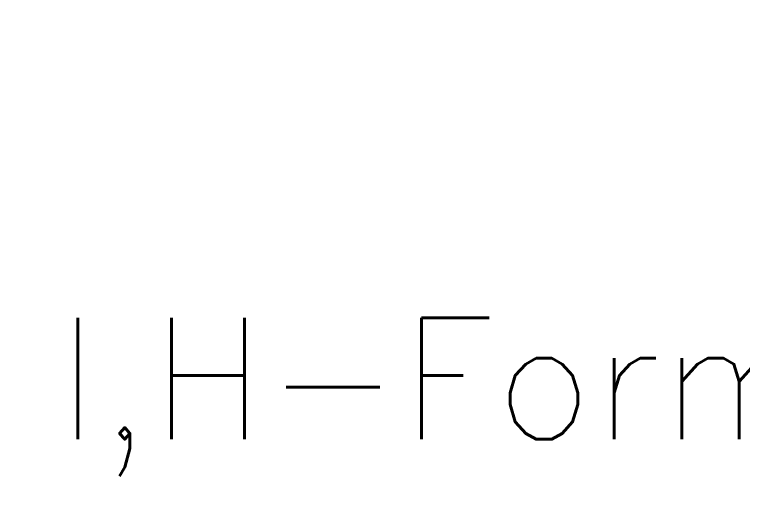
# Model space of a CAD drawing. Header units: millimetres. Extents: x -208 to 15225, y -440 to 4613.
# Drawn here: x 6837 to 8913, y 3208 to 4613 of the extents above; entities that cross this region are included whole.
import ezdxf

# ---------------------------------------------------------------- set-up
doc = ezdxf.new("R2010")
doc.units = ezdxf.units.MM
doc.layers.get('Defpoints').update_dxf_attribs({"color": 41})
doc.layers.add('COTE', color=1, linetype='Continuous', lineweight=18)
doc.styles.get("Standard").update_dxf_attribs({"font": 'simplex.shx'})
doc.dimstyles.new('ALSTOM001', dxfattribs={"dimtxt": 3.5, "dimasz": 3.5, "dimexe": 1, "dimexo": 1, "dimgap": 1, "dimtad": 1, "dimrnd": 5e-09, "dimtxsty": 'Standard', "dimcen": 2.5, "dimclrd": 1, "dimclre": 1, "dimclrt": 3, "dimadec": 3, "dimazin": 2, "dimtm": 1e-09, "dimtfac": 1, "dimtmove": 0, "dimatfit": 0, "dimfxl": 1, "dimtolj": 1, "dimarcsym": 1})

# ---------------------------------------------------------------- blocks, each defined once
blk = doc.blocks.new('*D364')
at = {"layer": 'COTE', "color": 1, "lineweight": -2, "transparency": 16777216}
for p, q in [((5775, 3069), (5775, 3253.6)), ((15225, 3069), (15225, 3253.6)), ((14878.5, 3154.6), (6121.5, 3154.6))]:
    blk.add_line(p, q, dxfattribs=at)
at = {"layer": 'COTE', "color": 1, "transparency": 16777216}
for points in [[(6121.5, 3212.4), (6121.5, 3096.9), (5775, 3154.6)], [(14878.5, 3212.4), (14878.5, 3096.9), (15225, 3154.6)]]:
    blk.add_solid(points, dxfattribs=at)
at = {"layer": 'Defpoints', "color": 0, "transparency": 16777216}
for p in [(5775, 3154.6), (5775, 2970), (15225, 2970)]:
    blk.add_point(p, dxfattribs=at)
at = {"layer": 'COTE', "color": 3, "transparency": 16777216, "insert": (10500, 3517.6), "char_height": 346.5, "attachment_point": 5}
blk.add_mtext('\\A1;I,H-Formes  /  IS 808-1957', dxfattribs=at)

msp = doc.modelspace()

# ---------------------------------------------------------------- dimensions: what is measured, and where the dimension line sits
at = {"layer": 'COTE'}
dim = msp.add_linear_dim(base=(5775, 3154.646), p1=(15225, 2970), p2=(5775, 2970), text='I,H-Formes  /  IS 808-1957', dimstyle='ALSTOM001', override={"dimscale": 99, "dimtoh": 1}, dxfattribs=at)
dim.commit()
dim.dimension.update_dxf_attribs({"geometry": '*D364', "text_midpoint": (10500, 3154.646), "dimtype": 160})

doc.saveas('drawing.dxf')
